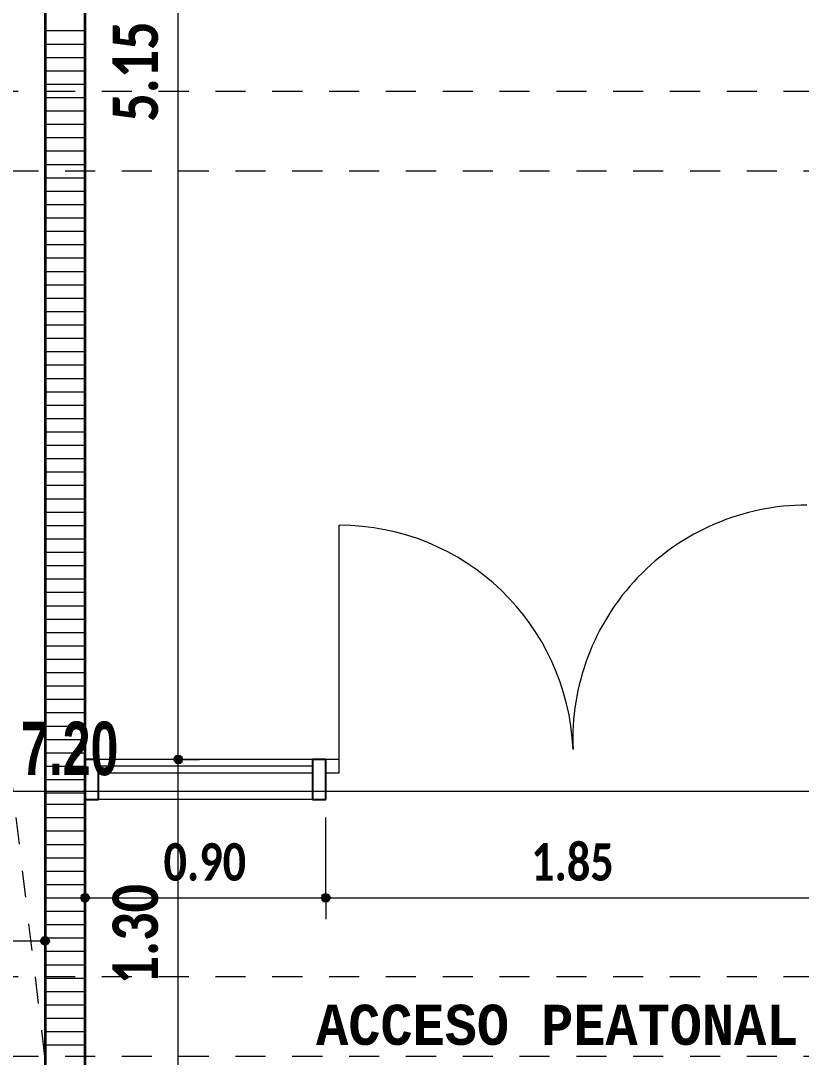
# Model space of a CAD drawing. Header units: metres. Extents: x -144 to 1000, y -717 to 29.
# Drawn here: x 225.707 to 228.627, y -571.437 to -567.561 of the extents above; entities that cross this region are included whole.
import ezdxf

# ---------------------------------------------------------------- set-up
doc = ezdxf.new("R2010")
doc.units = ezdxf.units.M
doc.linetypes.add('Basculante', pattern=[0.11625, 0.075, -0.04125])
doc.linetypes.add('basculante modificado', pattern=[0.18, 0.1125, -0.0675])
doc.layers.get('0').update_dxf_attribs({"color": 1})
for name, color, linetype, lineweight in [('A-ANNO-DIMS', 1, 'Continuous', 9), ('A-DETL', 1, 'Continuous', 9), ('A-DOOR', 1, 'Continuous', 9), ('A-DOOR-FRAM', 1, 'Continuous', 9), ('A-FLOR', 2, 'Continuous', 9), ('A-GLAZ-CURT', 1, 'Continuous', 9), ('A-GLAZ-CWMG', 1, 'Continuous', 9), ('A-WALL', 4, 'Continuous', 9), ('G-ANNO-TEXT', 2, 'Continuous', 9)]:
    doc.layers.add(name, color=color, linetype=linetype, lineweight=lineweight)
doc.layers.add('A-WALL-PATT', color=7, linetype='Continuous', lineweight=35, true_color=0x9c9c9c)
doc.styles.add('Britannic Bold_B_3', font='', dxfattribs={"width": 0.7})
doc.styles.add('Calibri_B_10', font='calibrib.ttf', dxfattribs={"width": 0.8, "height": 0.17})
doc.styles.add('Calibri_B_9', font='calibrib.ttf', dxfattribs={"width": 0.8, "height": 0.14})
doc.styles.add('Courier New_B', font='courbd.ttf', dxfattribs={"height": 0.1125})
doc.styles.get('Britannic Bold_B_3').set_extended_font_data('Britannic Bold', bold=True)

# ---------------------------------------------------------------- blocks, each defined once
blk = doc.blocks.new('W')
at = {"layer": 'A-ANNO-DIMS', "lineweight": 25}
h = blk.add_hatch(color=256, dxfattribs=at)
edge = h.paths.add_edge_path()
edge.add_arc((223.7971, -508.8054), 0.015, 0, 360)
h = blk.add_hatch(color=256, dxfattribs=at)
edge = h.paths.add_edge_path()
edge.add_arc((223.7971, -508.8054), 0.015, 0, 360)
h = blk.add_hatch(color=256, dxfattribs=at)
edge = h.paths.add_edge_path()
edge.add_arc((223.4489, -509.3225), 0.015, 0, 360)
h = blk.add_hatch(color=256, dxfattribs=at)
edge = h.paths.add_edge_path()
edge.add_arc((224.349, -509.3225), 0.015, 0, 360)
h = blk.add_hatch(color=256, dxfattribs=at)
edge = h.paths.add_edge_path()
edge.add_arc((224.349, -509.3225), 0.015, 0, 360)
at = {"layer": 'A-ANNO-DIMS', "lineweight": 25, "true_color": 0x004080}
h = blk.add_hatch(color=156, dxfattribs=at)
edge = h.paths.add_edge_path()
edge.add_arc((223.2989, -509.4839), 0.015, 0, 360)
at = {"layer": 'A-ANNO-DIMS'}
for p, q in [((223.7971, -508.8054), (223.7971, -503.6554)), ((223.7971, -508.8054), (223.5471, -508.8054)), ((223.7971, -508.8054), (223.5471, -508.8054)), ((223.7971, -510.1064), (223.7971, -508.8054)), ((223.7971, -508.8054), (223.8771, -508.8054)), ((223.7971, -508.8054), (223.8771, -508.8054)), ((223.4489, -509.3225), (223.4489, -509.0225)), ((224.349, -509.3225), (224.349, -509.0225)), ((224.349, -509.3225), (224.349, -509.0225)), ((223.4489, -509.3225), (224.349, -509.3225)), ((223.4489, -509.3225), (223.4489, -509.4025)), ((224.349, -509.3225), (224.349, -509.4025)), ((224.349, -509.3225), (226.199, -509.3225)), ((224.349, -509.3225), (224.349, -509.4025))]:
    blk.add_line(p, q, dxfattribs=at)
at = {"layer": 'A-ANNO-DIMS', "color": 118, "true_color": 0x00592d}
blk.add_line((219.899, -508.9242), (227.099, -508.9242), dxfattribs=at)
at = {"layer": 'A-ANNO-DIMS', "color": 156, "true_color": 0x004080}
for p, q in [((223.2989, -509.4839), (223.2989, -508.9839)), ((219.899, -509.4839), (223.2989, -509.4839)), ((223.2989, -509.4839), (223.2989, -509.5639))]:
    blk.add_line(p, q, dxfattribs=at)
at = {"layer": 'A-ANNO-DIMS', "lineweight": 25}
for centre in [(223.7971, -508.8054), (223.7971, -508.8054), (223.4489, -509.3225), (224.349, -509.3225), (224.349, -509.3225)]:
    blk.add_circle(centre, 0.015, dxfattribs=at)
at = {"layer": 'A-ANNO-DIMS', "color": 156, "lineweight": 25, "true_color": 0x004080}
blk.add_circle((223.2989, -509.4839), 0.015, dxfattribs=at)
at = {"layer": 'A-DETL', "color": 9, "linetype": 'Basculante', "true_color": 0xc0c0c0}
blk.add_line((223.2986, -509.9165), (221.5989, -495.7554), dxfattribs=at)
at = {"layer": 'A-DETL', "color": 7, "linetype": 'basculante modificado'}
for p, q in [((219.899, -506.3065), (227.099, -506.3065)), ((227.099, -506.6065), (219.899, -506.6065)), ((219.899, -509.6165), (227.099, -509.6165)), ((227.099, -509.9165), (219.899, -509.9165))]:
    blk.add_line(p, q, dxfattribs=at)
at = {"layer": 'A-DOOR'}
blk.add_line((224.399, -508.8054), (224.399, -507.9296), dxfattribs=at)
for centre, start, end in [((226.149, -508.7303), 90, 182.4559), ((224.399, -508.8054), 2.4559, 90)]:
    blk.add_arc(centre, 0.8758, start, end, dxfattribs=at)
at = {"layer": 'A-DOOR-FRAM'}
for p, q in [((224.399, -508.8054), (224.349, -508.8054)), ((224.349, -508.8054), (224.349, -508.8554)), ((224.399, -508.8554), (224.399, -508.8054)), ((224.349, -508.8554), (224.399, -508.8554))]:
    blk.add_line(p, q, dxfattribs=at)
at = {"layer": 'A-FLOR'}
blk.add_line((223.2986, -495.7554), (223.2986, -510.1064), dxfattribs=at)
at = {"layer": 'A-GLAZ-CURT', "lineweight": 15}
for p, q in [((224.299, -508.8309), (223.4989, -508.8309)), ((223.4989, -508.8309), (223.4989, -508.8559)), ((223.4989, -508.8559), (224.299, -508.8559)), ((224.299, -508.8559), (224.299, -508.8309))]:
    blk.add_line(p, q, dxfattribs=at)
at = {"layer": 'A-GLAZ-CWMG', "lineweight": 25}
for p, q in [((223.4989, -508.8054), (223.4489, -508.8054)), ((223.4489, -508.8054), (223.4489, -508.9554)), ((223.4989, -508.9554), (223.4989, -508.8054)), ((223.4489, -508.9554), (223.4989, -508.9554))]:
    blk.add_line(p, q, dxfattribs=at)
at = {"layer": 'A-GLAZ-CWMG'}
for p, q in [((224.299, -508.8054), (223.4989, -508.8054)), ((224.299, -508.9554), (223.4989, -508.9554))]:
    blk.add_line(p, q, dxfattribs=at)
at = {"layer": 'A-GLAZ-CWMG', "lineweight": 25, "extrusion": (0, 0, -1)}
for p, q in [((224.349, -508.8054), (224.299, -508.8054)), ((224.299, -508.8054), (224.299, -508.9554)), ((224.349, -508.9554), (224.349, -508.8054)), ((224.299, -508.9554), (224.349, -508.9554))]:
    blk.add_line(p, q, dxfattribs=at)
at = {"layer": 'A-WALL', "lineweight": 35}
for p, q in [((223.2989, -503.6554), (223.2989, -509.9677)), ((223.4489, -509.9677), (223.4489, -503.6554))]:
    blk.add_line(p, q, dxfattribs=at)
at = {"layer": 'A-WALL-PATT', "color": 8, "lineweight": 5, "true_color": 0x727272}
for p, q in [((223.2989, -506.0805), (223.4489, -506.0805)), ((223.2989, -506.1305), (223.4489, -506.1305)), ((223.2989, -506.1805), (223.4489, -506.1805)), ((223.2989, -506.2305), (223.4489, -506.2305)), ((223.2989, -506.2805), (223.4489, -506.2805)), ((223.2989, -506.3305), (223.4489, -506.3305)), ((223.2989, -506.3805), (223.4489, -506.3805)), ((223.2989, -506.4305), (223.4489, -506.4305)), ((223.2989, -506.4805), (223.4489, -506.4805)), ((223.2989, -506.5305), (223.4489, -506.5305)), ((223.2989, -506.5805), (223.4489, -506.5805)), ((223.2989, -506.6305), (223.4489, -506.6305)), ((223.2989, -506.6805), (223.4489, -506.6805)), ((223.2989, -506.7305), (223.4489, -506.7305)), ((223.2989, -506.7805), (223.4489, -506.7805)), ((223.2989, -506.8305), (223.4489, -506.8305)), ((223.2989, -506.8805), (223.4489, -506.8805)), ((223.2989, -506.9305), (223.4489, -506.9305)), ((223.2989, -506.9805), (223.4489, -506.9805)), ((223.2989, -507.0305), (223.4489, -507.0305)), ((223.2989, -507.0805), (223.4489, -507.0805)), ((223.2989, -507.1305), (223.4489, -507.1305)), ((223.2989, -507.1805), (223.4489, -507.1805)), ((223.2989, -507.2305), (223.4489, -507.2305)), ((223.2989, -507.2805), (223.4489, -507.2805)), ((223.2989, -507.3305), (223.4489, -507.3305)), ((223.2989, -507.3805), (223.4489, -507.3805)), ((223.2989, -507.4305), (223.4489, -507.4305)), ((223.2989, -507.4805), (223.4489, -507.4805)), ((223.2989, -507.5305), (223.4489, -507.5305)), ((223.2989, -507.5805), (223.4489, -507.5805)), ((223.2989, -507.6305), (223.4489, -507.6305)), ((223.2989, -507.6805), (223.4489, -507.6805)), ((223.2989, -507.7305), (223.4489, -507.7305)), ((223.2989, -507.7805), (223.4489, -507.7805)), ((223.2989, -507.8305), (223.4489, -507.8305)), ((223.2989, -507.8805), (223.4489, -507.8805)), ((223.2989, -507.9305), (223.4489, -507.9305)), ((223.2989, -507.9805), (223.4489, -507.9805)), ((223.2989, -508.0305), (223.4489, -508.0305)), ((223.2989, -508.0805), (223.4489, -508.0805)), ((223.2989, -508.1305), (223.4489, -508.1305)), ((223.2989, -508.1805), (223.4489, -508.1805)), ((223.2989, -508.2305), (223.4489, -508.2305)), ((223.2989, -508.2805), (223.4489, -508.2805)), ((223.2989, -508.3305), (223.4489, -508.3305)), ((223.2989, -508.3805), (223.4489, -508.3805)), ((223.2989, -508.4305), (223.4489, -508.4305)), ((223.2989, -508.4805), (223.4489, -508.4805)), ((223.2989, -508.5305), (223.4489, -508.5305)), ((223.2989, -508.5805), (223.4489, -508.5805)), ((223.2989, -508.6305), (223.4489, -508.6305)), ((223.2989, -508.6805), (223.4489, -508.6805)), ((223.2989, -508.7305), (223.4489, -508.7305)), ((223.2989, -508.7805), (223.4489, -508.7805)), ((223.2989, -508.8305), (223.4489, -508.8305)), ((223.2989, -508.8805), (223.4489, -508.8805)), ((223.2989, -508.9305), (223.4489, -508.9305)), ((223.4489, -508.9741), (223.2989, -508.9741)), ((223.4489, -509.0241), (223.2989, -509.0241)), ((223.4489, -509.0741), (223.2989, -509.0741)), ((223.4489, -509.1241), (223.2989, -509.1241)), ((223.4489, -509.1741), (223.2989, -509.1741)), ((223.4489, -509.2241), (223.2989, -509.2241)), ((223.4489, -509.2741), (223.2989, -509.2741)), ((223.4489, -509.3241), (223.2989, -509.3241)), ((223.4489, -509.3741), (223.2989, -509.3741)), ((223.4489, -509.4241), (223.2989, -509.4241)), ((223.4489, -509.4741), (223.2989, -509.4741)), ((223.4489, -509.5241), (223.2989, -509.5241)), ((223.4489, -509.5741), (223.2989, -509.5741)), ((223.4489, -509.6241), (223.2989, -509.6241)), ((223.4489, -509.6741), (223.2989, -509.6741)), ((223.4489, -509.7241), (223.2989, -509.7241)), ((223.4489, -509.7741), (223.2989, -509.7741)), ((223.4489, -509.8241), (223.2989, -509.8241)), ((223.4489, -509.8741), (223.2989, -509.8741))]:
    blk.add_line(p, q, dxfattribs=at)
at = {"layer": 'A-ANNO-DIMS', "char_height": 0.17, "width": 0.456734, "attachment_point": 1, "rotation": 90, "line_spacing_factor": 1.158048, "style": 'Calibri_B_10'}
for s, insert in [('5.15', (223.5515, -506.4207)), ('1.30', (223.5515, -509.6462))]:
    blk.add_mtext(s, dxfattribs=dict(at, insert=insert))
at = {"layer": 'A-ANNO-DIMS', "color": 118, "true_color": 0x00592d, "insert": (223.2089, -508.6642), "char_height": 0.2, "width": 0.696141, "attachment_point": 1, "line_spacing_factor": 1.000203, "style": 'Britannic Bold_B_3'}
blk.add_mtext('7.20', dxfattribs=at)
at = {"layer": 'A-ANNO-DIMS', "char_height": 0.14, "width": 0.376134, "attachment_point": 1, "line_spacing_factor": 1.158048, "style": 'Calibri_B_9'}
for s, insert in [('0.90', (223.7422, -509.1185)), ('1.85', (225.1173, -509.1185))]:
    blk.add_mtext(s, dxfattribs=dict(at, insert=insert))
at = {"layer": 'G-ANNO-TEXT', "style": 'Courier New_B', "width": 0.8}
blk.add_text('ACCESO PEATONAL', height=0.15, dxfattribs=at).set_placement((224.313, -509.8725))

msp = doc.modelspace()

# ---------------------------------------------------------------- block references
at = {"color": 3}
msp.add_blockref('W', (2.4994, -61.5176), dxfattribs=at)

doc.saveas('drawing.dxf')
